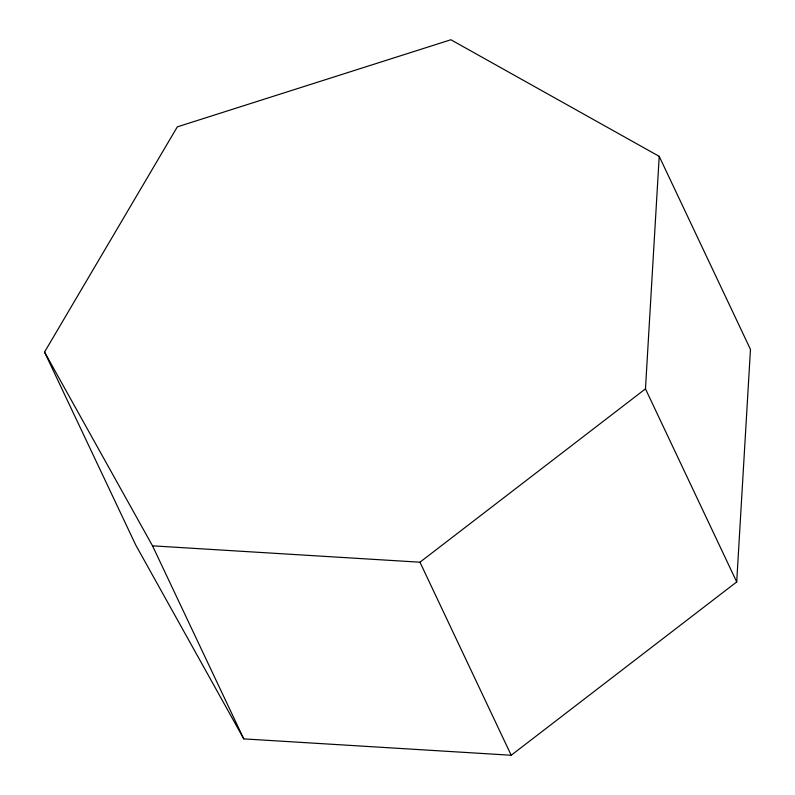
<?xml version="1.0" encoding="UTF-8"?>
<svg xmlns="http://www.w3.org/2000/svg" width="795" height="795" viewBox="0 0 795 795"><rect width="100%" height="100%" fill="white"/><g stroke="black" fill="none" stroke-linecap="round" stroke-linejoin="round"><path stroke-width="1.19" d="M736.707 581.92L645.461 388.874L659.214 156.357L450.874 39.75L177.315 126.862L44.53 352.086L135.786 545.131L243.767 738.883L511.205 755.25L736.707 581.92L750.47 349.403L659.214 156.357M44.53 352.086L152.521 545.837L419.959 562.204L645.461 388.874M419.959 562.204L511.205 755.25M152.521 545.837L243.767 738.883"/></g></svg>
